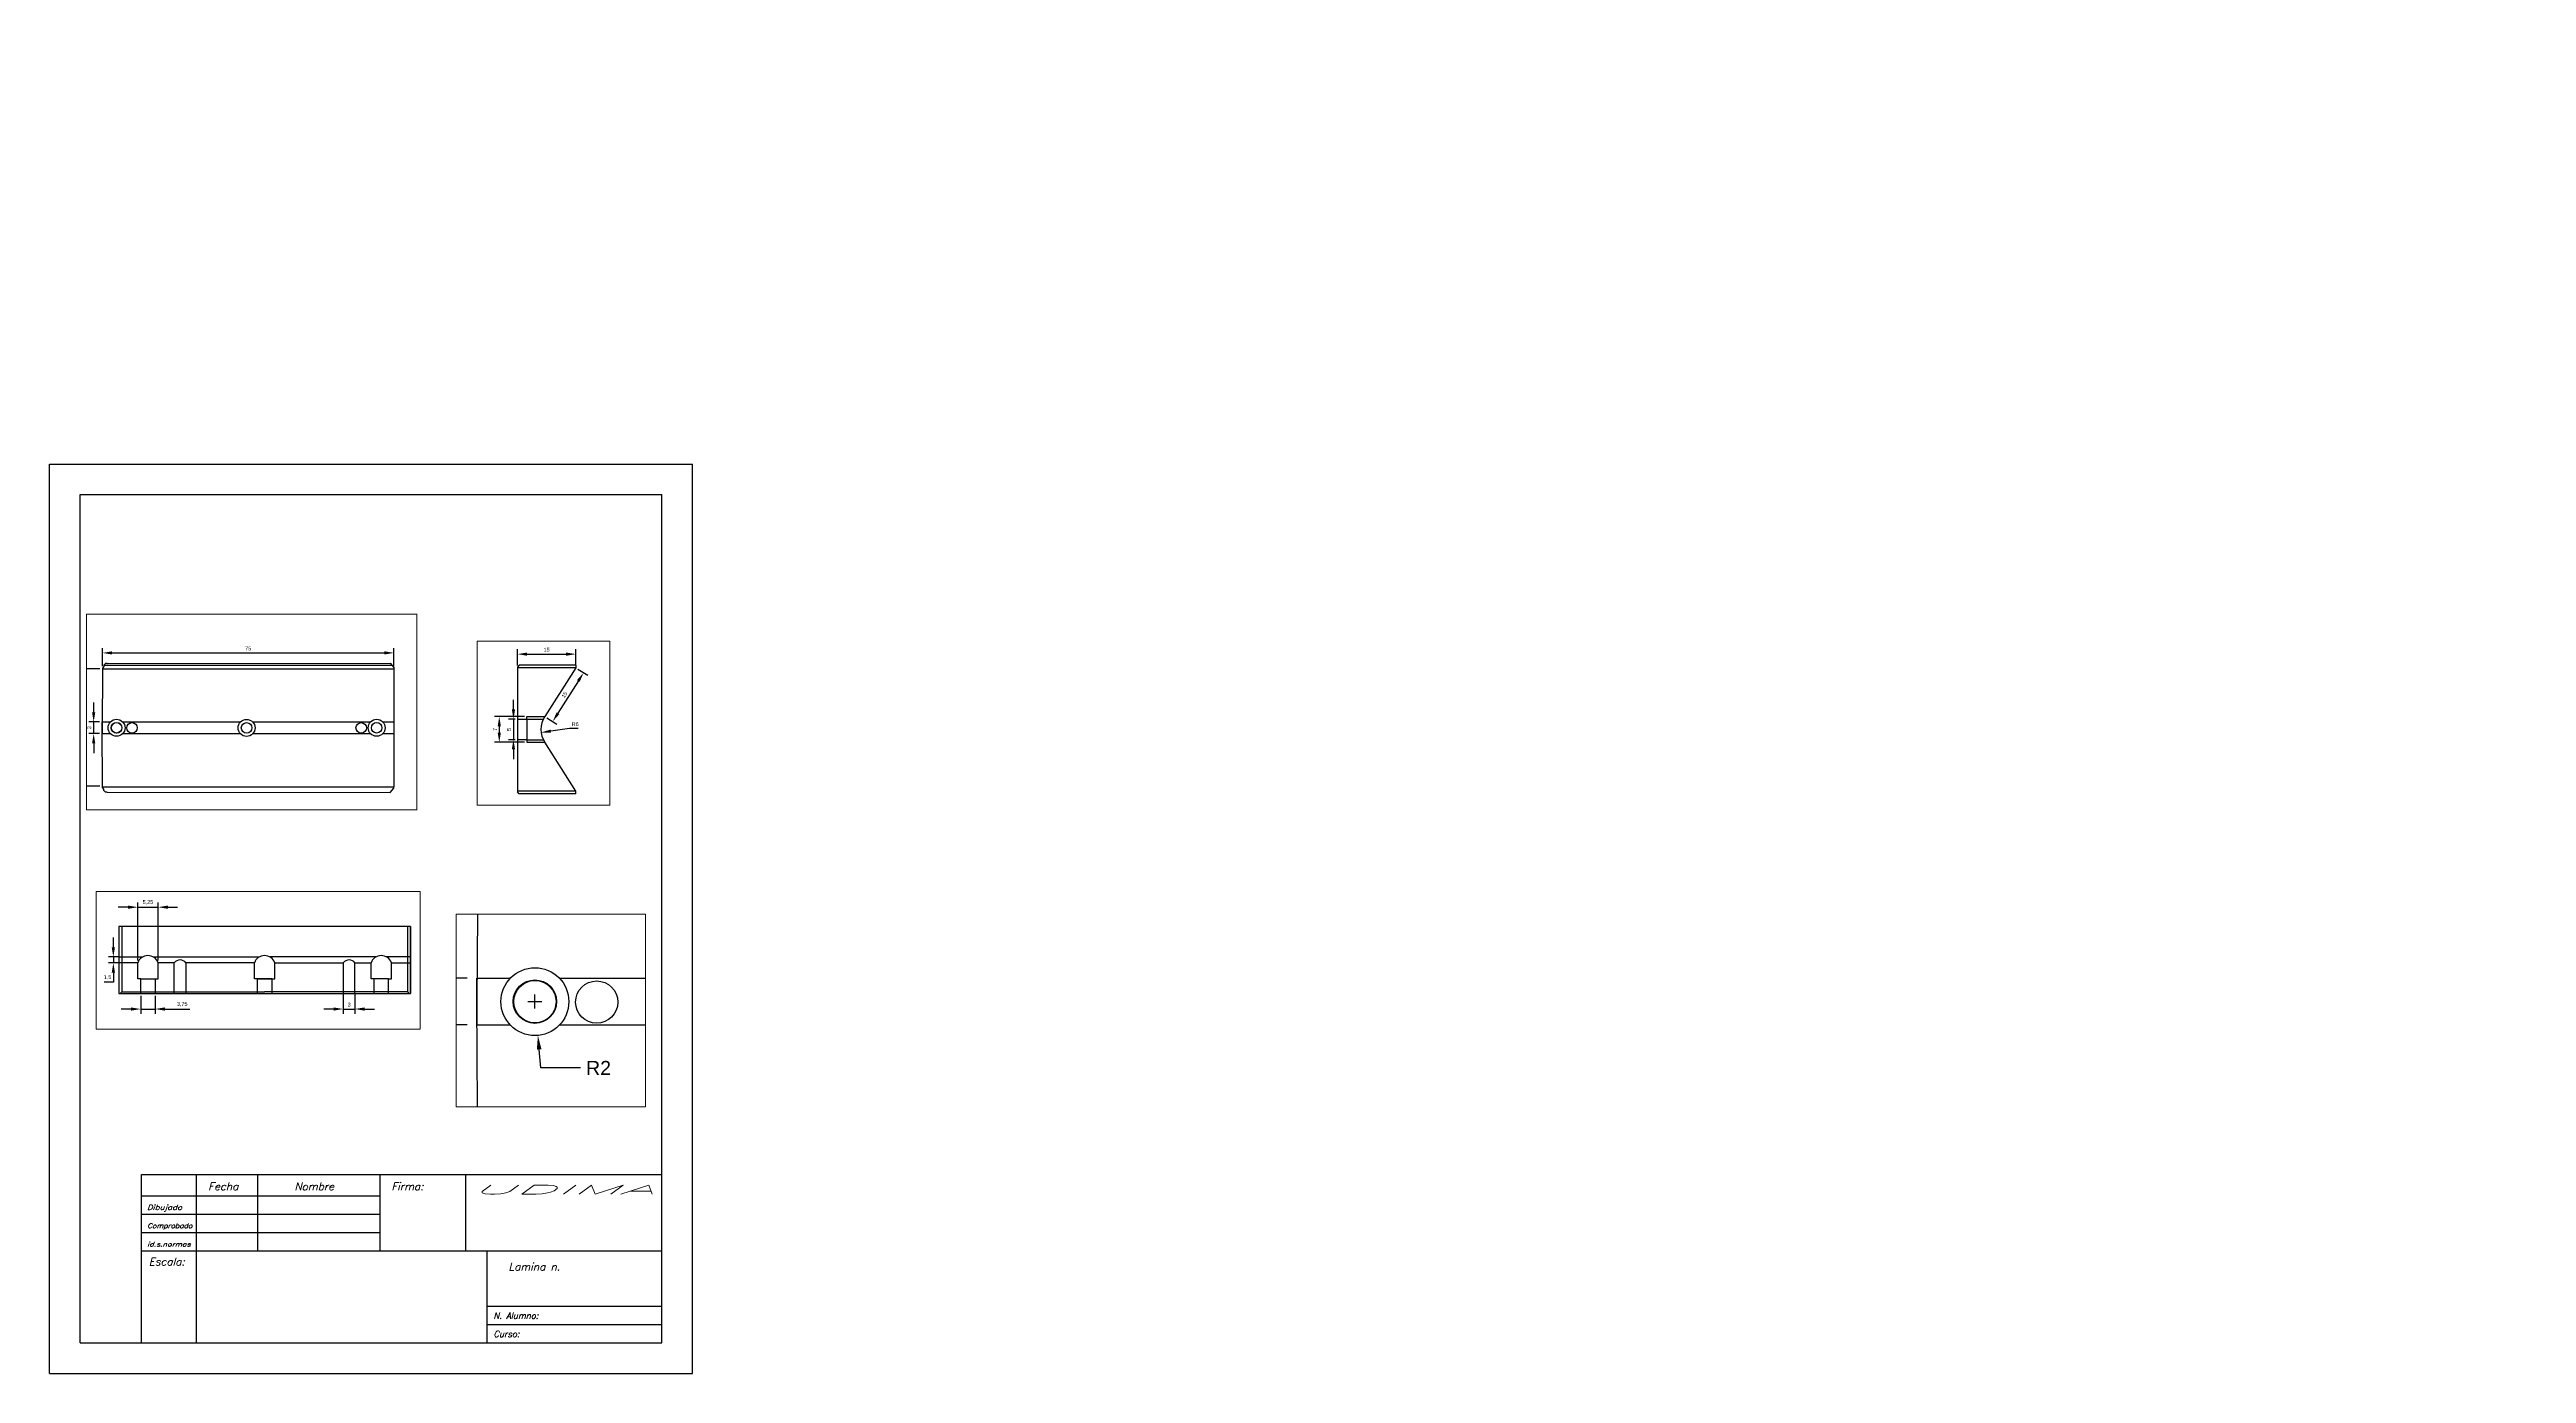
# Paper-space layout 'Layout3' of a CAD drawing. Header units: inches. Extents: x -21.3 to 10.5, y -9.6 to 7.4.
# The model-space entities are those that its viewports show. They can reach past a viewport. Long polylines and large blocks are cut down to what shows.
import ezdxf
from ezdxf.enums import TextEntityAlignment as Align

# ---------------------------------------------------------------- set-up
doc = ezdxf.new("R2010")
doc.units = ezdxf.units.IN
doc.header["$MEASUREMENT"] = 0
for name, color, linetype in [('aux', 50, 'Continuous'), ('cotas', 1, 'Continuous'), ('ventana grafica', 7, 'Continuous')]:
    doc.layers.add(name, color=color, linetype=linetype)
doc.layers.get('aux').off()
doc.styles.add('ITALIC', font='italic', dxfattribs={"height": 2})
doc.styles.add('ITALICC', font='italicc', dxfattribs={"height": 3})
doc.styles.get("Standard").update_dxf_attribs({"font": 'arial.ttf'})
doc.dimstyles.new('Annotative', dxfattribs={"dimscale": 0, "dimtxt": 0.18, "dimasz": 0.18, "dimexe": 0.18, "dimexo": 0.0625, "dimgap": 0.09, "dimtad": 0, "dimtih": 1, "dimtoh": 1, "dimdec": 4, "dimzin": 0, "dimdsep": 46, "dimtxsty": 'Standard', "dimcen": 0.09, "dimadec": 0, "dimazin": 0, "dimtfac": 1, "dimtdec": 4, "dimtofl": 0, "dimtmove": 0, "dimatfit": 3, "dimfxl": 1, "dimtolj": 1, "dimtzin": 0, "dimarcsym": 0})
doc.dimstyles.new('ISO-25', dxfattribs={"dimtxt": 1, "dimasz": 2.5, "dimexe": 1.25, "dimexo": 0.625, "dimtad": 1, "dimtoh": 1, "dimtxsty": 'Standard', "dimcen": 2.5, "dimadec": 0, "dimazin": 0, "dimtfac": 1, "dimtmove": 0, "dimatfit": 3, "dimfxl": 1, "dimarcsym": 0})

# ---------------------------------------------------------------- blocks, each defined once
blk = doc.blocks.new('B-Cajetin DIN A4 V')
for p, q in [((0, 297), (210, 297)), ((0, 0), (0, 297)), ((210, 0), (210, 297)), ((10, 287), (200, 287)), ((10, 10), (10, 287)), ((200, 10), (200, 287)), ((10, 10), (200, 10)), ((0, 0), (210, 0))]:
    blk.add_line(p, q)
at = {"color": 1}
for points in [[(30, 10), (30, 65), (200, 65)], [(48, 10), (48, 65)], [(68, 40), (68, 65)], [(108, 40), (108, 65)], [(136, 40), (136, 65)], [(30, 40), (200, 40)], [(143, 10), (143, 40)], [(143, 22), (200, 22)]]:
    blk.add_lwpolyline(points, dxfattribs=at)
for points in [[(30, 58), (108, 58)], [(30, 52), (108, 52)], [(30, 46), (108, 46)], [(143, 16), (200, 16)]]:
    blk.add_lwpolyline(points)
at = {"style": 'ITALIC'}
for s, height, p in [('Fecha', 2.5, (51.83, 59.86)), ('Nombre', 2.5, (80, 59.86)), ('Firma:', 2.5, (111.67, 59.86)), ('Escala:', 2.5, (32.39, 35.26)), ('Lamina n.', 2.5, (149.96, 33.58)), ('N. Alumno:', 2, (145.04, 17.87)), ('Curso:', 2, (145.04, 11.88))]:
    blk.add_text(s, height=height, dxfattribs=at).set_placement(p)
at = {"style": 'ITALICC', "width": 4.036284}
blk.add_text('UDIMA', height=3, dxfattribs=at).set_placement((137.56, 58.53), (197.53, 58.53), align=Align.FIT)
at = {"style": 'ITALIC'}
for s, height, p, p2 in [('Dibujado', 1.615, (31.86, 53.44), (43.32, 53.44)), ('Comprobado', 1.543, (31.95, 47.48), (46.64, 47.48)), ('id.s.normas', 1.4698, (31.95, 41.47), (46.09, 41.47))]:
    blk.add_text(s, height=height, dxfattribs=at).set_placement(p, p2, align=Align.ALIGNED)
blk = doc.blocks.new('*D28')
at = {"layer": 'cotas', "color": 0, "lineweight": -2, "transparency": 16777216}
for p, q in [((-15.089, -4.89), (-15.089, -4.71)), ((-15.179, -4.8), (-14.999, -4.8)), ((-15.012, -5.652), (-15.034, -5.414)), ((-14.504, -5.652), (-15.012, -5.652))]:
    blk.add_line(p, q, dxfattribs=at)
at = {"layer": 'cotas', "color": 0, "transparency": 16777216}
blk.add_solid([(-15.004, -5.411), (-15.063, -5.416), (-15.05, -5.235)], dxfattribs=at)
at = {"layer": 'Defpoints', "color": 0, "transparency": 16777216}
for p in [(-15.128, -4.365), (-15.05, -5.235)]:
    blk.add_point(p, dxfattribs=at)
at = {"layer": 'cotas', "color": 0, "transparency": 16777216, "insert": (-14.27, -5.652), "char_height": 0.18, "attachment_point": 5}
blk.add_mtext('\\A1;R2', dxfattribs=at)
blk = doc.blocks.new('*D12')
at = {"layer": 'cotas', "color": 0, "lineweight": -2, "transparency": 16777216}
for p, q in [((39.206, 225.766), (39.206, 230.45)), ((114.206, 225.766), (114.206, 230.45)), ((41.706, 229.2), (111.706, 229.2))]:
    blk.add_line(p, q, dxfattribs=at)
at = {"layer": 'cotas', "color": 0, "transparency": 16777216}
for points in [[(41.706, 229.617), (41.706, 228.783), (39.206, 229.2)], [(111.706, 229.617), (111.706, 228.783), (114.206, 229.2)]]:
    blk.add_solid(points, dxfattribs=at)
at = {"layer": 'Defpoints', "color": 0, "transparency": 16777216}
for p in [(114.206, 229.2), (39.206, 225.141), (114.206, 225.141)]:
    blk.add_point(p, dxfattribs=at)
at = {"layer": 'cotas', "color": 0, "transparency": 16777216, "insert": (76.706, 230.334), "char_height": 1, "attachment_point": 5}
blk.add_mtext('75', dxfattribs=at)
blk = doc.blocks.new('*D13')
at = {"layer": 'cotas', "color": 0, "lineweight": -2, "transparency": 16777216}
for p, q in [((38.581, 225.141), (32.61, 225.141)), ((33.86, 222.641), (33.859, 197.446)), ((38.58, 194.946), (32.609, 194.946))]:
    blk.add_line(p, q, dxfattribs=at)
at = {"layer": 'cotas', "color": 0, "transparency": 16777216}
for points in [[(33.443, 222.641), (34.277, 222.641), (33.86, 225.141)], [(33.442, 197.446), (34.276, 197.446), (33.859, 194.946)]]:
    blk.add_solid(points, dxfattribs=at)
at = {"layer": 'Defpoints', "color": 0, "transparency": 16777216}
for p in [(39.206, 225.141), (33.859, 194.946), (39.205, 194.945)]:
    blk.add_point(p, dxfattribs=at)
at = {"layer": 'cotas', "color": 0, "transparency": 16777216, "insert": (32.724, 210.043), "char_height": 1, "attachment_point": 5, "rotation": 89.9979}
blk.add_mtext('30', dxfattribs=at)
blk = doc.blocks.new('*D14')
at = {"layer": 'cotas', "color": 0, "lineweight": -2, "transparency": 16777216}
for p, q in [((142.733, 226.319), (142.733, 230.45)), ((157.734, 226.319), (157.734, 230.45)), ((145.233, 229.2), (155.234, 229.2))]:
    blk.add_line(p, q, dxfattribs=at)
at = {"layer": 'cotas', "color": 0, "transparency": 16777216}
for points in [[(145.233, 229.617), (145.233, 228.783), (142.733, 229.2)], [(155.234, 229.617), (155.234, 228.783), (157.734, 229.2)]]:
    blk.add_solid(points, dxfattribs=at)
at = {"layer": 'Defpoints', "color": 0, "transparency": 16777216}
for p in [(157.734, 229.2), (142.733, 225.694), (157.734, 225.694)]:
    blk.add_point(p, dxfattribs=at)
at = {"layer": 'cotas', "color": 0, "transparency": 16777216, "insert": (150.233, 230.336), "char_height": 1, "attachment_point": 5}
blk.add_mtext('15', dxfattribs=at)
blk = doc.blocks.new('*D15')
at = {"layer": 'cotas', "color": 0, "lineweight": -2, "transparency": 16777216}
for p, q in [((36.965, 213.945), (36.965, 216.445)), ((38.494, 211.445), (35.715, 211.445)), ((36.965, 208.445), (36.965, 211.445)), ((38.503, 208.445), (35.715, 208.445)), ((36.965, 205.945), (36.965, 203.445))]:
    blk.add_line(p, q, dxfattribs=at)
at = {"layer": 'cotas', "color": 0, "transparency": 16777216}
for points in [[(36.548, 213.945), (37.382, 213.945), (36.965, 211.445)], [(36.548, 205.945), (37.382, 205.945), (36.965, 208.445)]]:
    blk.add_solid(points, dxfattribs=at)
at = {"layer": 'Defpoints', "color": 0, "transparency": 16777216}
for p in [(36.965, 211.445), (39.119, 211.445), (39.128, 208.445)]:
    blk.add_point(p, dxfattribs=at)
at = {"layer": 'cotas', "color": 0, "transparency": 16777216, "insert": (35.829, 209.945), "char_height": 1, "attachment_point": 5, "rotation": 90}
blk.add_mtext('3', dxfattribs=at)
blk = doc.blocks.new('*D18')
at = {"layer": 'cotas', "color": 0, "lineweight": -2, "transparency": 16777216}
for p, q in [((38.597, 158.025), (38.597, 160.525)), ((40.125, 155.525), (37.347, 155.525)), ((38.597, 155.525), (38.597, 154.025)), ((40.125, 154.025), (37.347, 154.025)), ((38.597, 151.525), (38.597, 149.025)), ((38.597, 149.025), (36.238, 149.025))]:
    blk.add_line(p, q, dxfattribs=at)
at = {"layer": 'cotas', "color": 0, "transparency": 16777216}
for points in [[(38.18, 158.025), (39.013, 158.025), (38.597, 155.525)], [(38.18, 151.525), (39.013, 151.525), (38.597, 154.025)]]:
    blk.add_solid(points, dxfattribs=at)
at = {"layer": 'Defpoints', "color": 0, "transparency": 16777216}
for p in [(40.75, 155.525), (38.597, 154.025), (40.75, 154.025)]:
    blk.add_point(p, dxfattribs=at)
at = {"layer": 'cotas', "color": 0, "transparency": 16777216, "insert": (37.105, 150.251), "char_height": 1, "attachment_point": 5}
blk.add_mtext('1,5', dxfattribs=at)
blk = doc.blocks.new('*D20')
at = {"layer": 'cotas', "color": 0, "lineweight": -2, "transparency": 16777216}
for p, q in [((44.875, 154.65), (44.875, 169.58)), ((50.125, 154.65), (50.125, 169.58)), ((42.375, 168.33), (39.875, 168.33)), ((44.875, 168.33), (50.125, 168.33)), ((52.625, 168.33), (55.125, 168.33))]:
    blk.add_line(p, q, dxfattribs=at)
at = {"layer": 'cotas', "color": 0, "transparency": 16777216}
for points in [[(42.375, 168.747), (42.375, 167.913), (44.875, 168.33)], [(52.625, 168.747), (52.625, 167.913), (50.125, 168.33)]]:
    blk.add_solid(points, dxfattribs=at)
at = {"layer": 'Defpoints', "color": 0, "transparency": 16777216}
for p in [(50.125, 168.33), (44.875, 154.025), (50.125, 154.025)]:
    blk.add_point(p, dxfattribs=at)
at = {"layer": 'cotas', "color": 0, "transparency": 16777216, "insert": (47.5, 169.556), "char_height": 1, "attachment_point": 5}
blk.add_mtext('5,25', dxfattribs=at)
blk = doc.blocks.new('*D21')
at = {"layer": 'cotas', "color": 0, "lineweight": -2, "transparency": 16777216}
for p, q in [((97.75, 145.9), (97.75, 140.895)), ((100.75, 145.9), (100.75, 140.895)), ((95.25, 142.145), (92.75, 142.145)), ((97.75, 142.145), (100.75, 142.145)), ((103.25, 142.145), (105.75, 142.145))]:
    blk.add_line(p, q, dxfattribs=at)
at = {"layer": 'cotas', "color": 0, "transparency": 16777216}
for points in [[(95.25, 142.561), (95.25, 141.728), (97.75, 142.145)], [(103.25, 142.561), (103.25, 141.728), (100.75, 142.145)]]:
    blk.add_solid(points, dxfattribs=at)
at = {"layer": 'Defpoints', "color": 0, "transparency": 16777216}
for p in [(97.75, 146.525), (100.75, 146.525), (100.75, 142.145)]:
    blk.add_point(p, dxfattribs=at)
at = {"layer": 'cotas', "color": 0, "transparency": 16777216, "insert": (99.25, 143.281), "char_height": 1, "attachment_point": 5}
blk.add_mtext('3', dxfattribs=at)
blk = doc.blocks.new('*D22')
at = {"layer": 'cotas', "color": 0, "lineweight": -2, "transparency": 16777216}
for p, q in [((144.557, 213.143), (136.816, 213.143)), ((138.066, 210.643), (138.066, 209.037)), ((144.557, 206.537), (136.816, 206.537))]:
    blk.add_line(p, q, dxfattribs=at)
at = {"layer": 'cotas', "color": 0, "transparency": 16777216}
for points in [[(137.649, 210.643), (138.483, 210.643), (138.066, 213.143)], [(137.649, 209.037), (138.483, 209.037), (138.066, 206.537)]]:
    blk.add_solid(points, dxfattribs=at)
at = {"layer": 'Defpoints', "color": 0, "transparency": 16777216}
for p in [(145.182, 213.143), (138.066, 206.537), (145.182, 206.537)]:
    blk.add_point(p, dxfattribs=at)
at = {"layer": 'cotas', "color": 0, "transparency": 16777216, "insert": (136.941, 209.84), "char_height": 1, "attachment_point": 5, "rotation": 90}
blk.add_mtext('7', dxfattribs=at)
blk = doc.blocks.new('*D23')
at = {"layer": 'cotas', "color": 0, "lineweight": -2, "transparency": 16777216}
for p, q in [((141.711, 214.982), (141.711, 217.482)), ((142.108, 212.482), (140.461, 212.482)), ((141.711, 212.482), (141.711, 207.197)), ((142.108, 207.197), (140.461, 207.197)), ((141.711, 204.697), (141.711, 202.197))]:
    blk.add_line(p, q, dxfattribs=at)
at = {"layer": 'cotas', "color": 0, "transparency": 16777216}
for points in [[(141.294, 214.982), (142.127, 214.982), (141.711, 212.482)], [(141.294, 204.697), (142.127, 204.697), (141.711, 207.197)]]:
    blk.add_solid(points, dxfattribs=at)
at = {"layer": 'Defpoints', "color": 0, "transparency": 16777216}
for p in [(142.733, 212.482), (141.711, 207.197), (142.733, 207.197)]:
    blk.add_point(p, dxfattribs=at)
at = {"layer": 'cotas', "color": 0, "transparency": 16777216, "insert": (140.577, 209.84), "char_height": 1, "attachment_point": 5, "rotation": 90}
blk.add_mtext('5', dxfattribs=at)
blk = doc.blocks.new('*D24')
at = {"layer": 'cotas', "color": 0, "lineweight": -2, "transparency": 16777216}
for p, q in [((156.151, 210.065), (151.296, 209.392)), ((158.388, 210.065), (156.151, 210.065))]:
    blk.add_line(p, q, dxfattribs=at)
at = {"layer": 'cotas', "color": 0, "transparency": 16777216}
blk.add_solid([(151.239, 209.805), (151.353, 208.98), (148.819, 209.049)], dxfattribs=at)
at = {"layer": 'Defpoints', "color": 0, "transparency": 16777216}
for p in [(154.525, 209.84), (148.819, 209.049)]:
    blk.add_point(p, dxfattribs=at)
at = {"layer": 'cotas', "color": 0, "transparency": 16777216, "insert": (157.582, 211.201), "char_height": 1, "attachment_point": 5}
blk.add_mtext('R6', dxfattribs=at)
blk = doc.blocks.new('*D25')
at = {"layer": 'cotas', "color": 0, "lineweight": -2, "transparency": 16777216}
for p, q in [((158.262, 225.361), (160.801, 223.757)), ((158.409, 222.311), (153.151, 213.987)), ((150.335, 212.809), (152.873, 211.206))]:
    blk.add_line(p, q, dxfattribs=at)
at = {"layer": 'cotas', "color": 0, "transparency": 16777216}
for points in [[(158.057, 222.534), (158.761, 222.089), (159.744, 224.425)], [(152.799, 214.209), (153.504, 213.764), (151.816, 211.873)]]:
    blk.add_solid(points, dxfattribs=at)
at = {"layer": 'Defpoints', "color": 0, "transparency": 16777216}
for p in [(157.734, 225.694), (149.806, 213.143), (151.816, 211.873)]:
    blk.add_point(p, dxfattribs=at)
at = {"layer": 'cotas', "color": 0, "transparency": 16777216, "insert": (154.82, 218.755), "char_height": 1, "attachment_point": 5, "rotation": 57.7244}
blk.add_mtext('15', dxfattribs=at)
blk = doc.blocks.new('*D26')
at = {"layer": 'cotas', "color": 0, "lineweight": -2, "transparency": 16777216}
for p, q in [((45.625, 145.525), (45.625, 140.895)), ((49.375, 145.525), (49.375, 140.895)), ((43.125, 142.145), (40.625, 142.145)), ((45.625, 142.145), (49.375, 142.145)), ((51.875, 142.145), (58.229, 142.145))]:
    blk.add_line(p, q, dxfattribs=at)
at = {"layer": 'cotas', "color": 0, "transparency": 16777216}
for points in [[(43.125, 142.561), (43.125, 141.728), (45.625, 142.145)], [(51.875, 142.561), (51.875, 141.728), (49.375, 142.145)]]:
    blk.add_solid(points, dxfattribs=at)
at = {"layer": 'Defpoints', "color": 0, "transparency": 16777216}
for p in [(45.625, 146.15), (49.375, 146.15), (49.375, 142.145)]:
    blk.add_point(p, dxfattribs=at)
at = {"layer": 'cotas', "color": 0, "transparency": 16777216, "insert": (56.302, 143.371), "char_height": 1, "attachment_point": 5}
blk.add_mtext('3,75', dxfattribs=at)

msp = doc.modelspace()

# ---------------------------------------------------------------- linework, layer by layer
for p, q in [((40, 226.491), (39.576, 226.066)), ((40.45, 226.491), (40, 226.491)), ((40.45, 226.491), (113.2, 226.566)), ((113.2, 226.566), (114.206, 225.441)), ((143.2, 226.355), (142.733, 225.888)), ((157.734, 226.355), (143.2, 226.355)), ((157.734, 226.355), (157.734, 225.694)), ((39.576, 226.066), (39.576, 225.691)), ((39.576, 226.066), (107.076, 226.066)), ((107.076, 226.066), (112.712, 226.066)), ((112.712, 226.066), (113.647, 226.066)), ((39.576, 225.691), (39.205, 225.32)), ((142.733, 225.888), (142.733, 193.791)), ((157.734, 225.694), (142.733, 225.694)), ((157.734, 225.694), (149.806, 213.143)), ((39.205, 225.32), (39.205, 224.945)), ((114.206, 225.441), (114.206, 225.13)), ((39.205, 224.945), (39.119, 209.945)), ((39.206, 225.141), (114.206, 225.13)), ((114.206, 225.13), (114.206, 194.76)), ((145.182, 212.482), (145.182, 213.143)), ((145.182, 213.143), (149.806, 213.143)), ((142.733, 212.482), (149.105, 212.482)), ((142.733, 212.482), (149.105, 212.482)), ((145.182, 212.482), (145.182, 211.822)), ((149.105, 212.482), (149.407, 212.482)), ((145.182, 211.822), (145.182, 206.537)), ((39.119, 209.945), (39.119, 211.445)), ((39.119, 211.445), (41.264, 211.445)), ((44.436, 211.445), (74.743, 211.445)), ((77.857, 211.445), (108.164, 211.445)), ((111.336, 211.445), (114.206, 211.445)), ((39.205, 194.945), (39.119, 209.945)), ((39.119, 209.945), (39.119, 208.445)), ((39.119, 208.445), (41.264, 208.445)), ((44.436, 208.445), (74.687, 208.445)), ((77.913, 208.445), (108.164, 208.445)), ((111.336, 208.445), (114.206, 208.445)), ((145.182, 207.197), (142.733, 207.197)), ((145.182, 207.197), (149.105, 207.197)), ((149.105, 207.197), (149.407, 207.197)), ((145.182, 206.537), (149.806, 206.537)), ((157.734, 193.985), (149.806, 206.537)), ((39.205, 194.57), (39.205, 194.945)), ((39.576, 194.199), (39.205, 194.57)), ((39.206, 194.75), (114.206, 194.76)), ((114.206, 194.45), (114.206, 194.76)), ((39.576, 193.824), (39.576, 194.199)), ((113.2, 193.324), (114.206, 194.45)), ((40, 193.4), (39.576, 193.824)), ((157.734, 193.985), (142.733, 193.985)), ((157.734, 193.985), (142.733, 193.985)), ((157.734, 193.324), (157.734, 193.985)), ((157.734, 193.324), (157.734, 193.985)), ((143.2, 193.324), (142.733, 193.791)), ((143.2, 193.324), (142.733, 193.791)), ((40.45, 193.4), (40, 193.4)), ((40.45, 193.4), (113.2, 193.324)), ((157.734, 193.324), (143.2, 193.324)), ((157.734, 193.324), (143.2, 193.324)), ((115, 163.4), (40, 163.4)), ((40, 163.4), (40, 146.15)), ((40.75, 163.4), (40.75, 146.525)), ((114.25, 163.4), (114.25, 146.525)), ((115, 146.15), (115, 163.4)), ((115, 163.4), (115, 146.15)), ((40, 155.525), (46.107, 155.525)), ((48.893, 155.525), (76.107, 155.525)), ((106.107, 155.525), (78.893, 155.525)), ((115, 155.525), (108.893, 155.525)), ((44.875, 154.025), (40, 154.025)), ((44.875, 149.9), (44.875, 154.025)), ((50.125, 149.9), (50.125, 154.025)), ((54.25, 154.025), (50.125, 154.025)), ((54.25, 146.15), (54.25, 154.025)), ((74.875, 154.025), (57.25, 154.025)), ((57.25, 154.025), (57.25, 146.15)), ((74.875, 149.9), (74.875, 154.025)), ((80.125, 154.025), (97.75, 154.025)), ((80.125, 149.9), (80.125, 154.025)), ((97.75, 154.025), (97.75, 146.15)), ((100.75, 146.15), (100.75, 154.025)), ((100.75, 154.025), (104.875, 154.025)), ((104.875, 149.9), (104.875, 154.025)), ((110.125, 149.9), (110.125, 154.025)), ((110.125, 154.025), (115, 154.025)), ((45.625, 149.9), (44.875, 149.9)), ((45.625, 146.15), (45.625, 149.9)), ((45.625, 149.9), (49.375, 149.9)), ((49.375, 149.9), (49.375, 146.15)), ((49.375, 149.9), (50.125, 149.9)), ((75.625, 149.9), (74.875, 149.9)), ((79.375, 149.9), (75.625, 149.9)), ((75.625, 149.9), (75.625, 146.15)), ((75.625, 149.9), (79.375, 149.9)), ((79.375, 149.9), (79.375, 146.15)), ((79.375, 149.9), (80.125, 149.9)), ((105.625, 149.9), (104.875, 149.9)), ((109.375, 149.9), (105.625, 149.9)), ((105.625, 149.9), (105.625, 146.15)), ((109.375, 146.15), (109.375, 149.9)), ((109.375, 149.9), (110.125, 149.9)), ((40.75, 146.525), (40.375, 146.15)), ((40.75, 146.525), (77.5, 146.525)), ((114.25, 146.525), (77.5, 146.525)), ((114.25, 146.525), (114.625, 146.15)), ((40, 146.15), (115, 146.15))]:
    msp.add_line(p, q)
for centre, radius in [((42.85, 209.945), 2.183), ((76.3, 209.916), 2.183), ((109.75, 209.945), 2.183), ((42.85, 209.945), 1.395), ((42.85, 209.945), 1.358), ((46.825, 209.916), 1.358), ((76.3, 209.916), 1.358), ((105.775, 209.916), 1.358), ((109.75, 209.945), 1.358)]:
    msp.add_circle(centre, radius)
for centre, radius, start, end in [((154.525, 209.84), 5.76, 145.008, 214.992), ((47.5, 153.125), 2.775, 18.9246, 161.0754), ((77.5, 153.125), 2.775, 18.9246, 161.0754), ((107.5, 153.125), 2.775, 18.9246, 161.0754), ((55.75, 152.9), 1.875, 36.8699, 143.1301), ((99.25, 152.9), 1.875, 36.8699, 143.1301)]:
    msp.add_arc(centre, radius, start, end)

# ---------------------------------------------------------------- dimensions: what is measured, and where the dimension line sits
at = {"layer": 'cotas'}
for base, p1, p2, picture, middle in [((114.206, 229.2), (39.206, 225.141), (114.206, 225.141), '*D12', (76.706, 230.334)), ((157.734, 229.2), (142.733, 225.694), (157.734, 225.694), '*D14', (150.233, 230.336)), ((50.125, 168.33), (44.875, 154.025), (50.125, 154.025), '*D20', (47.5, 169.556)), ((100.75, 142.145), (97.75, 146.525), (100.75, 146.525), '*D21', (99.25, 143.281)), ((49.375, 142.145), (45.625, 146.15), (49.375, 146.15), '*D26', (56.302, 143.371))]:
    dim = msp.add_linear_dim(base=base, p1=p1, p2=p2, dimstyle='ISO-25', dxfattribs=at)
    dim.commit()
    dim.dimension.update_dxf_attribs({"geometry": picture, "text_midpoint": middle})
for p1, p2, distance, text, picture, middle in [((157.734, 225.694), (149.806, 213.143), 2.378, '15', '*D25', (154.82, 218.755)), ((39.206, 225.141), (39.205, 194.945), -5.345, '30', '*D13', (32.724, 210.043))]:
    dim = msp.add_aligned_dim(p1=p1, p2=p2, distance=distance, text=text, dimstyle='ISO-25', dxfattribs=at)
    dim.commit()
    dim.dimension.update_dxf_attribs({"geometry": picture, "text_midpoint": middle})
for base, p1, p2, text, picture, middle in [((141.711, 207.197), (142.733, 212.482), (142.733, 207.197), '5', '*D23', (140.577, 209.84)), ((138.066, 206.537), (145.182, 213.143), (145.182, 206.537), '7', '*D22', (136.941, 209.84))]:
    dim = msp.add_linear_dim(base=base, p1=p1, p2=p2, angle=90, text=text, dimstyle='ISO-25', dxfattribs=at)
    dim.commit()
    dim.dimension.update_dxf_attribs({"geometry": picture, "text_midpoint": middle})
for base, p1, p2, picture, middle in [((36.965, 211.445), (39.128, 208.445), (39.119, 211.445), '*D15', (35.829, 209.945)), ((38.597, 154.025), (40.75, 155.525), (40.75, 154.025), '*D18', (37.105, 150.251))]:
    dim = msp.add_linear_dim(base=base, p1=p1, p2=p2, angle=90, dimstyle='ISO-25', dxfattribs=at)
    dim.commit()
    dim.dimension.update_dxf_attribs({"geometry": picture, "text_midpoint": middle})
dim = msp.add_radius_dim(center=(154.525, 209.84), mpoint=(148.819, 209.049), text='R6', dimstyle='ISO-25', dxfattribs=at)
dim.commit()
dim.dimension.update_dxf_attribs({"geometry": '*D24', "text_midpoint": (156.151, 210.065), "dimtype": 164})

psp = doc.layouts.new('Layout3')

# ---------------------------------------------------------------- block references
at = {"layer": 'ventana grafica', "xscale": 0.03937007874015748, "yscale": 0.03937007874015748, "zscale": 0.03937007874015748}
psp.add_blockref('B-Cajetin DIN A4 V', (-21.330515, -9.58008), dxfattribs=at)

# ---------------------------------------------------------------- dimensions: what is measured, and where the dimension line sits
at = {"layer": 'cotas'}
dim = psp.add_diameter_dim_2p(p1=(-15.127675, -4.364907), p2=(-15.049674, -5.234517), text='R2', dimstyle='Annotative', override={"dimlfac": -5}, dxfattribs=at)
dim.commit()
dim.dimension.update_dxf_attribs({"geometry": '*D28', "text_midpoint": (-14.270041, -5.651589), "dimtype": 163})

# ---------------------------------------------------------------- viewports
at = {"layer": 'aux'}
vp = psp.add_viewport(center=(5.846666, 4.134167), size=(9.354666, 6.6146668), view_center_point=(-253.481842, -54.554704), view_height=7.50826635, dxfattribs=at)
vp.frozen_layers = ['aux']
at = {"layer": 'cotas'}
vp = psp.add_viewport(center=(-14.977251, -1.219453), size=(1.705, 2.105), view_center_point=(149.45, 211.45), view_height=42.1, status=5, dxfattribs=at)
vp.frozen_layers = ['aux']
at = {"layer": 'ventana grafica'}
for center, size, view_center_point, view_height, status in [((-18.729971, -1.075503), (4.247871, 2.51297235), (77.621291, 214.010387), 50.25944702, 3), ((-18.647277, -4.26691), (4.165, 1.77), (75.85, 154.7), 35.4, 4), ((-14.884925, -4.914294), (2.433609, 2.4788678), (43.868749, 209.372344), 12.3943388, 6)]:
    vp = psp.add_viewport(center=center, size=size, view_center_point=view_center_point, view_height=view_height, status=status, dxfattribs=at)
    vp.frozen_layers = ['aux']

doc.saveas('drawing.dxf')
